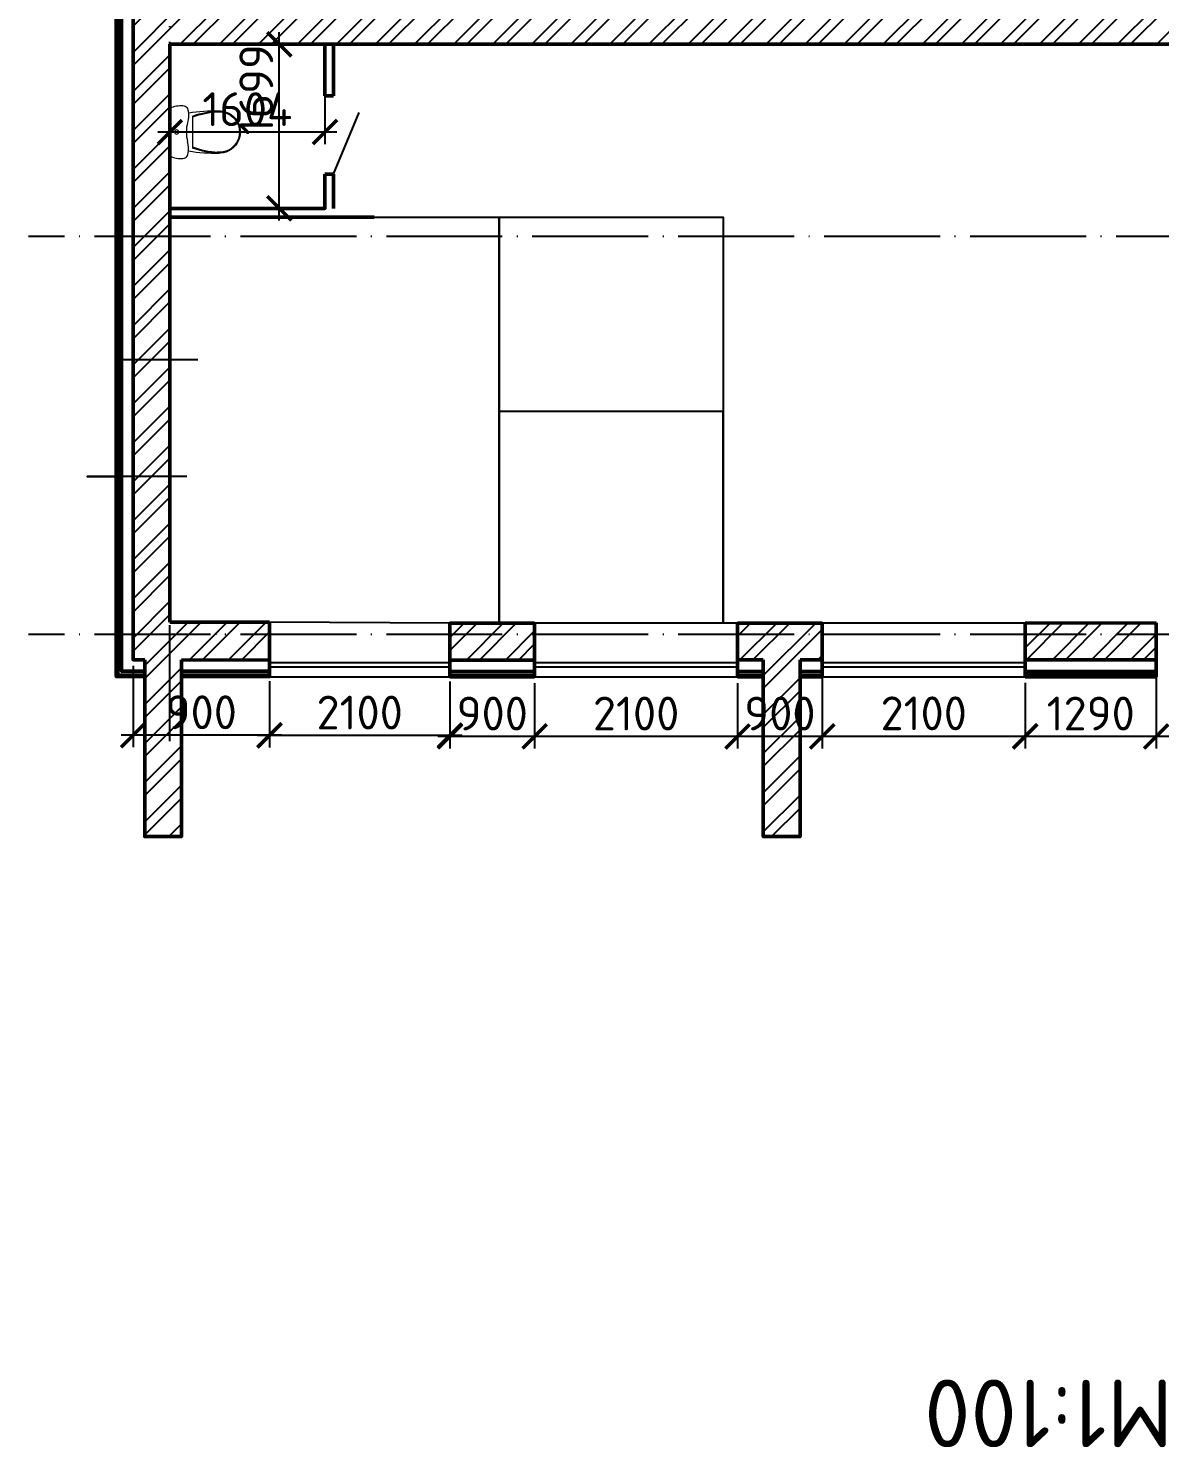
# Model space of a CAD drawing. Header units: millimetres. Extents: x -121275 to -95372, y 16759 to 40426.
# Drawn here: x -120067.9 to -119950.8, y 38651.5 to 38798.4 of the extents above; entities that cross this region are included whole.
import ezdxf

# ---------------------------------------------------------------- set-up
doc = ezdxf.new("R2010")
doc.units = ezdxf.units.MM
doc.header["$LTSCALE"] = 0.5
doc.linetypes.add('ACAD_ISO04W100', pattern=[30, 24, -3, 0, -3])
for name, color, linetype, lineweight in [('02', 5, 'Continuous', 18), ('построения', 6, 'Continuous', 25), ('Сантехника', 255, 'Continuous', 15), ('ТОЛСТЫЕ3', 7, 'Continuous', 50), ('ТОНКИЕе', 7, 'Continuous', 25)]:
    doc.layers.add(name, color=color, linetype=linetype, lineweight=lineweight)
for name, color, linetype in [('оси', 7, 'ACAD_ISO04W100'), ('размеры', 7, 'Continuous'), ('тонкие', 7, 'Continuous')]:
    doc.layers.add(name, color=color, linetype=linetype)
doc.styles.add('Наклонный', font='isocpeur.ttf', dxfattribs={"height": 3.5})
doc.dimstyles.new('СТРОИТЕЛЬНЫЙ', dxfattribs={"dimtxt": 3.5, "dimasz": 2.5, "dimexe": 1.25, "dimexo": 0.625, "dimtad": 1, "dimdec": 0, "dimlfac": 100, "dimdsep": 46, "dimtxsty": 'Наклонный', "dimblk1": 'ARCHTICK', "dimblk2": 'ARCHTICK', "dimsah": 1, "dimcen": 0, "dimdle": 1.25, "dimadec": 0, "dimazin": 0, "dimtfac": 0.75, "dimtdec": 0, "dimtmove": 0, "dimatfit": 3, "dimldrblk": 'ARCHTICK', "dimfxl": 1, "dimtolj": 1, "dimtzin": 0, "dimarcsym": 0})
pattern_1 = [(225, (-239994.2577, 77208.4674), (2.02055763, -2.02055763), []), (225, (-239995.6047, 77208.4674), (2.02055763, -2.02055763), [])]

# ---------------------------------------------------------------- blocks, each defined once
blk = doc.blocks.new('A$C010B7E6C')
at = {"layer": 'Сантехника'}
for p, q in [((739, 521), (739, 29)), ((494, 440), (494, 110))]:
    blk.add_line(p, q, dxfattribs=at)
blk.add_circle((658, 275), 21.7, dxfattribs=at)
for centre, radius, start, end in [((219, 275), 220, 85.799, 274.201), ((219, 275), 210, 85.799, 274.201), ((266, -1145), 1641, 80.5573, 91.6619), ((196, -339), 834, 69.1115, 88.4531), ((196, -339), 825, 69.1124, 87.3621), ((196, 889), 834, 271.5469, 290.8885), ((266, 1695), 1641, 268.3381, 279.4427), ((196, 889), 825, 272.6379, 290.8876)]:
    blk.add_arc(centre, radius, start, end, dxfattribs=at)
for points in [[(739, 521), (609, 550), (559, 536), (539, 495), (547, 373)], [(547, 373), (559, 275), (547, 177)], [(739, 29), (609, 0), (559, 14), (539, 55), (547, 177)]]:
    blk.add_spline(points, degree=3, dxfattribs=at)
blk = doc.blocks.new('_ArchTick')
at = {"color": 0, "linetype": 'ByBlock', "const_width": 0.15}
blk.add_lwpolyline([(-0.5, -0.5), (0.5, 0.5)], dxfattribs=at)
blk = doc.blocks.new('*D1493')
at = {"layer": 'Defpoints', "color": 0, "transparency": 16777216}
for p in [(-120053.24, 38796.77), (-120037.2, 38796.77), (-120053.24, 38787.68)]:
    blk.add_point(p, dxfattribs=at)
at = {"layer": 'размеры', "color": 0, "lineweight": -2, "transparency": 16777216}
for p, q in [((-120053.24, 38796.14), (-120053.24, 38786.43)), ((-120037.2, 38796.14), (-120037.2, 38786.43)), ((-120035.95, 38787.68), (-120054.49, 38787.68))]:
    blk.add_line(p, q, dxfattribs=at)
at = {"layer": 'размеры', "color": 0, "lineweight": -2, "transparency": 16777216, "xscale": 2.5, "yscale": 2.5, "zscale": 2.5, "rotation": 180}
blk.add_blockref('_ArchTick', (-120053.24, 38787.68), dxfattribs=at)
at = {"layer": 'размеры', "color": 0, "lineweight": -2, "transparency": 16777216, "xscale": 2.5, "yscale": 2.5, "zscale": 2.5}
blk.add_blockref('_ArchTick', (-120037.2, 38787.68), dxfattribs=at)
at = {"layer": 'размеры', "color": 0, "transparency": 16777216, "insert": (-120045.22, 38790.05), "char_height": 3.5, "attachment_point": 5, "style": 'Наклонный'}
blk.add_mtext('\\A1;1604', dxfattribs=at)
blk = doc.blocks.new('*D1285')
at = {"layer": 'Defpoints', "color": 0, "transparency": 16777216}
for p in [(-120041.92, 38796.77), (-120037.63, 38796.77), (-120037.63, 38779.78)]:
    blk.add_point(p, dxfattribs=at)
at = {"layer": 'размеры', "color": 0, "lineweight": -2, "transparency": 16777216}
for p, q in [((-120041.92, 38778.53), (-120041.92, 38798.02)), ((-120038.25, 38796.77), (-120043.17, 38796.77)), ((-120038.25, 38779.78), (-120043.17, 38779.78))]:
    blk.add_line(p, q, dxfattribs=at)
at = {"layer": 'размеры', "color": 0, "lineweight": -2, "transparency": 16777216, "xscale": 2.5, "yscale": 2.5, "zscale": 2.5}
for p, rotation in [((-120041.92, 38796.77), 90), ((-120041.92, 38779.78), 270)]:
    blk.add_blockref('_ArchTick', p, dxfattribs=dict(at, rotation=rotation))
at = {"layer": 'размеры', "color": 0, "transparency": 16777216, "insert": (-120044.3, 38792.06), "char_height": 3.5, "attachment_point": 5, "rotation": 90, "style": 'Наклонный'}
blk.add_mtext('\\A1;1699', dxfattribs=at)
blk = doc.blocks.new('*D1317')
at = {"layer": 'Defpoints', "color": 0, "transparency": 16777216}
for p in [(-119951.19, 38731.31), (-119939.09, 38731.31), (-119951.19, 38725.13)]:
    blk.add_point(p, dxfattribs=at)
at = {"layer": 'размеры', "color": 0, "lineweight": -2, "transparency": 16777216}
for p, q in [((-119951.19, 38730.69), (-119951.19, 38723.88)), ((-119939.09, 38730.69), (-119939.09, 38723.88)), ((-119937.84, 38725.13), (-119952.44, 38725.13))]:
    blk.add_line(p, q, dxfattribs=at)
at = {"layer": 'размеры', "color": 0, "lineweight": -2, "transparency": 16777216, "xscale": 2.5, "yscale": 2.5, "zscale": 2.5, "rotation": 180}
blk.add_blockref('_ArchTick', (-119951.19, 38725.13), dxfattribs=at)
at = {"layer": 'размеры', "color": 0, "lineweight": -2, "transparency": 16777216, "xscale": 2.5, "yscale": 2.5, "zscale": 2.5}
blk.add_blockref('_ArchTick', (-119939.09, 38725.13), dxfattribs=at)
at = {"layer": 'размеры', "color": 0, "transparency": 16777216, "insert": (-119945.14, 38727.5), "char_height": 3.5, "attachment_point": 5, "style": 'Наклонный'}
blk.add_mtext('\\A1;1200', dxfattribs=at)
blk = doc.blocks.new('*D1511')
at = {"layer": 'Defpoints', "color": 0, "transparency": 16777216}
for p in [(-119964.74, 38731.31), (-119951.19, 38731.31), (-119964.74, 38725.13)]:
    blk.add_point(p, dxfattribs=at)
at = {"layer": 'размеры', "color": 0, "lineweight": -2, "transparency": 16777216}
for p, q in [((-119964.74, 38730.68), (-119964.74, 38723.88)), ((-119951.19, 38730.69), (-119951.19, 38723.88)), ((-119949.94, 38725.13), (-119965.99, 38725.13))]:
    blk.add_line(p, q, dxfattribs=at)
at = {"layer": 'размеры', "color": 0, "lineweight": -2, "transparency": 16777216, "xscale": 2.5, "yscale": 2.5, "zscale": 2.5, "rotation": 180}
blk.add_blockref('_ArchTick', (-119964.74, 38725.13), dxfattribs=at)
at = {"layer": 'размеры', "color": 0, "lineweight": -2, "transparency": 16777216, "xscale": 2.5, "yscale": 2.5, "zscale": 2.5}
blk.add_blockref('_ArchTick', (-119951.19, 38725.13), dxfattribs=at)
at = {"layer": 'размеры', "color": 0, "transparency": 16777216, "insert": (-119957.96, 38727.5), "char_height": 3.5, "attachment_point": 5, "style": 'Наклонный'}
blk.add_mtext('\\A1;1290', dxfattribs=at)
blk = doc.blocks.new('*D1512')
at = {"layer": 'Defpoints', "color": 0, "transparency": 16777216}
for p in [(-119985.74, 38736.86), (-119964.74, 38731.31), (-119985.74, 38725.14)]:
    blk.add_point(p, dxfattribs=at)
at = {"layer": 'размеры', "color": 0, "lineweight": -2, "transparency": 16777216}
for p, q in [((-119985.74, 38736.24), (-119985.74, 38723.89)), ((-119964.74, 38730.68), (-119964.74, 38723.89)), ((-119963.49, 38725.14), (-119986.99, 38725.14))]:
    blk.add_line(p, q, dxfattribs=at)
at = {"layer": 'размеры', "color": 0, "lineweight": -2, "transparency": 16777216, "xscale": 2.5, "yscale": 2.5, "zscale": 2.5, "rotation": 180}
blk.add_blockref('_ArchTick', (-119985.74, 38725.14), dxfattribs=at)
at = {"layer": 'размеры', "color": 0, "lineweight": -2, "transparency": 16777216, "xscale": 2.5, "yscale": 2.5, "zscale": 2.5}
blk.add_blockref('_ArchTick', (-119964.74, 38725.14), dxfattribs=at)
at = {"layer": 'размеры', "color": 0, "transparency": 16777216, "insert": (-119975.24, 38727.52), "char_height": 3.5, "attachment_point": 5, "style": 'Наклонный'}
blk.add_mtext('\\A1;2100', dxfattribs=at)
blk = doc.blocks.new('*D1513')
at = {"layer": 'Defpoints', "color": 0, "transparency": 16777216}
for p in [(-119985.74, 38736.86), (-119994.5, 38731.29), (-119994.5, 38725.13)]:
    blk.add_point(p, dxfattribs=at)
at = {"layer": 'размеры', "color": 0, "lineweight": -2, "transparency": 16777216}
for p, q in [((-119985.74, 38736.24), (-119985.74, 38723.88)), ((-119994.5, 38730.66), (-119994.5, 38723.88)), ((-119984.49, 38725.13), (-119995.75, 38725.13))]:
    blk.add_line(p, q, dxfattribs=at)
at = {"layer": 'размеры', "color": 0, "lineweight": -2, "transparency": 16777216, "xscale": 2.5, "yscale": 2.5, "zscale": 2.5, "rotation": 180}
blk.add_blockref('_ArchTick', (-119994.5, 38725.13), dxfattribs=at)
at = {"layer": 'размеры', "color": 0, "lineweight": -2, "transparency": 16777216, "xscale": 2.5, "yscale": 2.5, "zscale": 2.5}
blk.add_blockref('_ArchTick', (-119985.74, 38725.13), dxfattribs=at)
at = {"layer": 'размеры', "color": 0, "transparency": 16777216, "insert": (-119990.12, 38727.5), "char_height": 3.5, "attachment_point": 5, "style": 'Наклонный'}
blk.add_mtext('\\A1;900', dxfattribs=at)
blk = doc.blocks.new('*D1514')
at = {"layer": 'Defpoints', "color": 0, "transparency": 16777216}
for p in [(-120015.5, 38731.29), (-119994.5, 38731.29), (-120015.5, 38725.13)]:
    blk.add_point(p, dxfattribs=at)
at = {"layer": 'размеры', "color": 0, "lineweight": -2, "transparency": 16777216}
for p, q in [((-120015.5, 38730.66), (-120015.5, 38723.88)), ((-119994.5, 38730.66), (-119994.5, 38723.88)), ((-119993.25, 38725.13), (-120016.75, 38725.13))]:
    blk.add_line(p, q, dxfattribs=at)
at = {"layer": 'размеры', "color": 0, "lineweight": -2, "transparency": 16777216, "xscale": 2.5, "yscale": 2.5, "zscale": 2.5, "rotation": 180}
blk.add_blockref('_ArchTick', (-120015.5, 38725.13), dxfattribs=at)
at = {"layer": 'размеры', "color": 0, "lineweight": -2, "transparency": 16777216, "xscale": 2.5, "yscale": 2.5, "zscale": 2.5}
blk.add_blockref('_ArchTick', (-119994.5, 38725.13), dxfattribs=at)
at = {"layer": 'размеры', "color": 0, "transparency": 16777216, "insert": (-120005, 38727.5), "char_height": 3.5, "attachment_point": 5, "style": 'Наклонный'}
blk.add_mtext('\\A1;2100', dxfattribs=at)
blk = doc.blocks.new('*D1515')
at = {"layer": 'Defpoints', "color": 0, "transparency": 16777216}
for p in [(-120024.26, 38731.44), (-120015.5, 38731.29), (-120024.26, 38725.13)]:
    blk.add_point(p, dxfattribs=at)
at = {"layer": 'размеры', "color": 0, "lineweight": -2, "transparency": 16777216}
for p, q in [((-120024.26, 38730.81), (-120024.26, 38723.88)), ((-120015.5, 38730.66), (-120015.5, 38723.88)), ((-120014.25, 38725.13), (-120025.51, 38725.13))]:
    blk.add_line(p, q, dxfattribs=at)
at = {"layer": 'размеры', "color": 0, "lineweight": -2, "transparency": 16777216, "xscale": 2.5, "yscale": 2.5, "zscale": 2.5, "rotation": 180}
blk.add_blockref('_ArchTick', (-120024.26, 38725.13), dxfattribs=at)
at = {"layer": 'размеры', "color": 0, "lineweight": -2, "transparency": 16777216, "xscale": 2.5, "yscale": 2.5, "zscale": 2.5}
blk.add_blockref('_ArchTick', (-120015.5, 38725.13), dxfattribs=at)
at = {"layer": 'размеры', "color": 0, "transparency": 16777216, "insert": (-120019.88, 38727.5), "char_height": 3.5, "attachment_point": 5, "style": 'Наклонный'}
blk.add_mtext('\\A1;900', dxfattribs=at)
blk = doc.blocks.new('*D1516')
at = {"layer": 'Defpoints', "color": 0, "transparency": 16777216}
for p in [(-120042.94, 38731.47), (-120024.26, 38731.44), (-120042.94, 38725.23)]:
    blk.add_point(p, dxfattribs=at)
at = {"layer": 'размеры', "color": 0, "lineweight": -2, "transparency": 16777216}
for p, q in [((-120042.94, 38730.84), (-120042.94, 38723.98)), ((-120024.26, 38730.81), (-120024.26, 38723.98)), ((-120023.01, 38725.23), (-120044.19, 38725.23))]:
    blk.add_line(p, q, dxfattribs=at)
at = {"layer": 'размеры', "color": 0, "lineweight": -2, "transparency": 16777216, "xscale": 2.5, "yscale": 2.5, "zscale": 2.5, "rotation": 180}
blk.add_blockref('_ArchTick', (-120042.94, 38725.23), dxfattribs=at)
at = {"layer": 'размеры', "color": 0, "lineweight": -2, "transparency": 16777216, "xscale": 2.5, "yscale": 2.5, "zscale": 2.5}
blk.add_blockref('_ArchTick', (-120024.26, 38725.23), dxfattribs=at)
at = {"layer": 'размеры', "color": 0, "transparency": 16777216, "insert": (-120033.6, 38727.6), "char_height": 3.5, "attachment_point": 5, "style": 'Наклонный'}
blk.add_mtext('\\A1;2100 ', dxfattribs=at)
blk = doc.blocks.new('*D1517')
at = {"layer": 'Defpoints', "color": 0, "transparency": 16777216}
for p in [(-120057.04, 38733.07), (-120042.94, 38731.47), (-120057.04, 38725.26)]:
    blk.add_point(p, dxfattribs=at)
at = {"layer": 'размеры', "color": 0, "lineweight": -2, "transparency": 16777216}
for p, q in [((-120057.04, 38732.44), (-120057.04, 38724.01)), ((-120042.94, 38730.84), (-120042.94, 38724.01)), ((-120041.69, 38725.26), (-120058.29, 38725.26))]:
    blk.add_line(p, q, dxfattribs=at)
at = {"layer": 'размеры', "color": 0, "lineweight": -2, "transparency": 16777216, "xscale": 2.5, "yscale": 2.5, "zscale": 2.5, "rotation": 180}
blk.add_blockref('_ArchTick', (-120057.04, 38725.26), dxfattribs=at)
at = {"layer": 'размеры', "color": 0, "lineweight": -2, "transparency": 16777216, "xscale": 2.5, "yscale": 2.5, "zscale": 2.5}
blk.add_blockref('_ArchTick', (-120042.94, 38725.26), dxfattribs=at)
at = {"layer": 'размеры', "color": 0, "transparency": 16777216, "insert": (-120049.99, 38727.63), "char_height": 3.5, "attachment_point": 5, "style": 'Наклонный'}
blk.add_mtext('\\A1;900', dxfattribs=at)

msp = doc.modelspace()

# ---------------------------------------------------------------- hatches: boundary and pattern name
at = {"layer": 'тонкие', "transparency": 33554687}
h = msp.add_hatch(dxfattribs=at)
h.set_pattern_fill('ANSI32', color=6, scale=0.3, angle=180)
h.set_pattern_definition(pattern_1)
h.paths.add_polyline_path([(-120053.241, 38735.668), (-120046.165, 38735.668), (-120046.165, 38736.966), (-120053.041, 38736.966), (-120053.241, 38736.966)], flags=16)
h.paths.add_polyline_path([(-120053.241, 38714.768), (-120052.041, 38714.768), (-120052.041, 38733.068), (-120046.165, 38733.068), (-120046.165, 38735.668), (-120053.241, 38735.668)], flags=16)
h.paths.add_polyline_path([(-120057.041, 38733.068), (-120055.841, 38733.068), (-120055.841, 38714.768), (-120053.241, 38714.768), (-120053.241, 38733.068), (-120057.741, 38733.068)])
h.paths.add_polyline_path([(-120057.041, 38735.95), (-120057.041, 38735.668), (-120057.041, 38733.068), (-120055.841, 38733.068), (-120055.841, 38714.768), (-120053.241, 38714.768), (-120052.041, 38714.768), (-120052.041, 38733.068), (-120046.165, 38733.068), (-120046.165, 38735.668), (-120046.165, 38736.966), (-120053.041, 38736.966), (-120053.241, 38736.966), (-120053.242, 38796.768), (-120036.304, 38796.768), (-120036.304, 38798.668), (-120057.041, 38798.668)])
h.paths.add_polyline_path([(-120053.241, 38798.668), (-120036.304, 38798.668), (-120036.304, 38800.568), (-120037.204, 38800.568), (-120053.241, 38800.568)])
h.paths.add_polyline_path([(-120057.041, 38798.668), (-120053.241, 38798.668), (-120053.241, 38800.568), (-120053.242, 38800.568), (-120053.243, 38869.468), (-120053.241, 38870.668), (-120057.041, 38870.668)])
h.paths.add_polyline_path([(-120057.041, 38870.668), (-120048.485, 38870.668), (-120048.485, 38873.268), (-120053.241, 38873.268), (-120057.041, 38873.268)])
h.paths.add_polyline_path([(-119928.441, 38735.668), (-119928.441, 38735.407), (-119928.441, 38736.968)])
h = msp.add_hatch(dxfattribs=at)
h.set_pattern_fill('ANSI32', color=6, scale=0.3, angle=180)
h.set_pattern_definition(pattern_1)
h.paths.add_polyline_path([(-119899.441, 38776.868), (-119879.041, 38776.868), (-119879.041, 38779.368), (-119899.441, 38779.368)])
h.paths.add_polyline_path([(-119879.041, 38776.868), (-119876.44, 38776.868), (-119876.44, 38779.368), (-119879.041, 38779.368)])
h.paths.add_polyline_path([(-119910.492, 38776.868), (-119901.341, 38776.868), (-119901.341, 38779.368), (-119910.492, 38779.368)])
h.paths.add_polyline_path([(-119910.492, 38775.568), (-119903.241, 38775.568), (-119903.241, 38735.668), (-119901.341, 38735.668), (-119901.341, 38776.868), (-119910.492, 38776.868)])
h.paths.add_polyline_path([(-119901.341, 38776.868), (-119899.441, 38776.868), (-119899.441, 38779.368), (-119901.341, 38779.368)])
h.paths.add_polyline_path([(-119928.941, 38776.868), (-119922.592, 38776.868), (-119922.592, 38779.368), (-119928.441, 38779.368), (-119928.441, 38781.994), (-119928.941, 38781.994)])
h.paths.add_polyline_path([(-119932.241, 38776.868), (-119928.941, 38776.868), (-119928.941, 38781.994), (-119932.241, 38781.994)])
h.paths.add_polyline_path([(-119928.941, 38735.668), (-119928.441, 38735.668), (-119928.441, 38736.968), (-119928.441, 38775.568), (-119922.592, 38775.568), (-119922.592, 38776.868), (-119928.941, 38776.868)])
h.paths.add_polyline_path([(-119932.241, 38736.968), (-119939.09, 38736.878), (-119939.09, 38735.668), (-119928.941, 38735.668), (-119928.941, 38776.868), (-119932.241, 38776.868)])
h.paths.add_polyline_path([(-119839.041, 38798.668), (-119786.141, 38798.668), (-119786.141, 38800.568), (-119839.041, 38800.568)])
h.paths.add_polyline_path([(-119839.041, 38796.768), (-119837.141, 38796.768), (-119786.141, 38796.768), (-119786.141, 38798.668), (-119839.041, 38798.668)])
h.paths.add_polyline_path([(-119911.941, 38798.668), (-119901.341, 38798.668), (-119901.341, 38800.568), (-119905.215, 38800.568), (-119911.941, 38800.568)])
h.paths.add_polyline_path([(-119911.941, 38796.768), (-119901.341, 38796.768), (-119901.341, 38798.668), (-119911.941, 38798.668)])
h.paths.add_polyline_path([(-119901.341, 38796.768), (-119899.441, 38796.768), (-119899.441, 38798.668), (-119901.341, 38798.668)])
h.paths.add_polyline_path([(-119901.341, 38798.668), (-119899.441, 38798.668), (-119899.441, 38800.568), (-119901.341, 38800.568)])
h.paths.add_polyline_path([(-119928.941, 38798.668), (-119922.041, 38798.668), (-119922.041, 38800.568), (-119927.041, 38800.568), (-119927.041, 38804.497), (-119928.941, 38804.497)])
h.paths.add_polyline_path([(-119928.941, 38792.094), (-119928.441, 38792.094), (-119928.441, 38796.768), (-119922.041, 38796.768), (-119922.041, 38798.668), (-119928.941, 38798.668)])
h.paths.add_polyline_path([(-119930.841, 38800.568), (-120036.304, 38800.568), (-120036.304, 38798.668), (-119928.941, 38798.668), (-119928.941, 38804.497), (-119930.841, 38804.497)])
h.paths.add_polyline_path([(-120036.304, 38796.768), (-119932.241, 38796.768), (-119932.241, 38792.094), (-119928.941, 38792.094), (-119928.941, 38798.668), (-120036.304, 38798.668)])
h.paths.add_polyline_path([(-119856.941, 38735.668), (-119855.041, 38735.668), (-119855.041, 38776.868), (-119856.941, 38776.868)])
h.paths.add_polyline_path([(-119858.841, 38735.668), (-119856.941, 38735.668), (-119856.941, 38776.868), (-119858.841, 38776.868)])
h.paths.add_polyline_path([(-119856.941, 38718.802), (-119855.041, 38718.802), (-119855.041, 38735.668), (-119856.941, 38735.668)])
h.paths.add_polyline_path([(-119858.841, 38718.802), (-119856.941, 38718.802), (-119856.941, 38735.668), (-119858.841, 38735.668)])
h.paths.add_polyline_path([(-119899.441, 38735.668), (-119899.441, 38776.868), (-119901.341, 38776.868), (-119901.341, 38735.668)])
h = msp.add_hatch(dxfattribs=at)
h.set_pattern_fill('ANSI32', color=6, scale=0.3, angle=180)
h.set_pattern_definition(pattern_1)
h.paths.add_polyline_path([(-120052.041, 38731.468), (-120053.241, 38731.468)], flags=16)
h.paths.add_polyline_path([(-120042.942, 38733.026), (-120042.942, 38735.668), (-120053.241, 38735.668), (-120053.241, 38733.068), (-120055.841, 38733.068), (-120055.841, 38714.768), (-120052.041, 38714.768), (-120051.941, 38733.068)])
h.paths.add_polyline_path([(-120042.942, 38735.668), (-120042.942, 38736.966), (-120053.041, 38736.966), (-120053.241, 38736.966), (-120053.241, 38735.668)])
h = msp.add_hatch(dxfattribs=at)
h.set_pattern_fill('ANSI32', color=6, scale=0.3, angle=180)
h.set_pattern_definition([(225, (-239975.6048, 77566.193), (2.02055763, -2.02055763), []), (225, (-239976.9518, 77566.193), (2.02055763, -2.02055763), [])])
h.paths.add_polyline_path([(-119964.737, 38733.059), (-119951.19, 38733.059), (-119951.19, 38735.668), (-119964.737, 38735.668)])
h.paths.add_polyline_path([(-119964.737, 38735.668), (-119951.19, 38735.668), (-119951.19, 38736.872), (-119964.737, 38736.869)])
h.paths.add_polyline_path([(-119994.499, 38733.048), (-119991.841, 38733.068), (-119991.841, 38714.768), (-119988.041, 38714.768), (-119988.041, 38733.048), (-119985.737, 38733.048), (-119985.737, 38735.668), (-119994.499, 38735.668)])
h.paths.add_polyline_path([(-119994.499, 38735.668), (-119985.737, 38735.668), (-119985.737, 38736.861), (-119994.499, 38736.858)])
h.paths.add_polyline_path([(-120024.261, 38733.037), (-120015.499, 38733.037), (-120015.499, 38735.668), (-120024.261, 38735.668)])
h.paths.add_polyline_path([(-120024.261, 38735.668), (-120015.499, 38735.668), (-120015.499, 38736.85), (-120024.261, 38736.847)])

# ---------------------------------------------------------------- linework, layer by layer
at = {"layer": 'оси', "color": 0}
for points in [[(-120053.241, 38724.63), (-120053.241, 38870.668)], [(-119777.244, 38776.868), (-120067.881, 38776.868)], [(-119777.244, 38735.668), (-120067.881, 38735.668)]]:
    msp.add_lwpolyline(points, dxfattribs=at)
at = {"layer": 'построения', "lineweight": 50}
for points in [[(-120048.485, 38873.268), (-120053.241, 38873.268), (-120057.041, 38873.268), (-120057.041, 38735.95), (-120057.041, 38735.668), (-120057.041, 38733.068), (-120055.841, 38733.068)], [(-120053.242, 38796.768), (-120053.241, 38736.966)], [(-120053.241, 38796.768), (-120036.304, 38796.768)], [(-120036.304, 38796.768), (-119932.241, 38796.768)], [(-120053.241, 38736.966), (-120053.041, 38736.966), (-120042.942, 38736.966)], [(-120052.041, 38733.056), (-120042.942, 38733.026)], [(-120015.499, 38733.037), (-120024.261, 38733.037)], [(-119991.841, 38733.048), (-119994.499, 38733.048)], [(-119985.737, 38733.048), (-119988.041, 38733.048)], [(-119951.19, 38733.059), (-119964.737, 38733.059)]]:
    msp.add_lwpolyline(points, dxfattribs=at)
at = {"layer": 'ТОЛСТЫЕ3', "color": 6}
for points in [[(-120015.499, 38731.287), (-120015.499, 38736.85)], [(-119985.737, 38736.861), (-119994.499, 38736.858)], [(-119985.737, 38731.298), (-119985.737, 38736.861)], [(-119951.19, 38736.878), (-119964.737, 38736.869)], [(-119951.19, 38731.311), (-119951.19, 38736.874)], [(-119988.041, 38731.848), (-119985.737, 38731.848)], [(-119988.041, 38731.448), (-119985.737, 38731.448)], [(-119988.041, 38731.298), (-119985.737, 38731.298)]]:
    msp.add_lwpolyline(points, dxfattribs=at)
at = {"layer": 'ТОНКИЕе', "color": 6, "lineweight": 50}
for points in [[(-120055.841, 38731.318), (-120058.641, 38731.318), (-120058.791, 38731.318), (-120058.791, 38874.868), (-120058.791, 38875.018), (-120048.485, 38875.018)], [(-120055.841, 38731.468), (-120058.241, 38731.468), (-120058.641, 38731.468), (-120058.641, 38874.468), (-120058.641, 38874.868), (-120048.485, 38874.868)], [(-120055.841, 38731.868), (-120057.041, 38731.868), (-120058.241, 38731.868), (-120058.241, 38873.268), (-120058.241, 38874.468), (-120048.485, 38874.468)], [(-120037.204, 38791.416), (-120037.204, 38796.768)], [(-120036.304, 38796.768), (-120036.304, 38791.416)], [(-120037.204, 38791.416), (-120036.304, 38791.416)], [(-120053.242, 38778.877), (-120053.242, 38779.777), (-120037.204, 38779.777), (-120037.204, 38779.777), (-120037.204, 38783.316)], [(-120036.304, 38783.316), (-120037.204, 38783.316)], [(-120036.304, 38783.316), (-120036.304, 38779.777)], [(-120036.304, 38778.877), (-120053.242, 38778.877)], [(-120036.304, 38778.877), (-120032.094, 38778.877)], [(-120042.942, 38731.287), (-120042.942, 38732.98), (-120042.942, 38736.966)], [(-120024.261, 38736.858), (-120024.261, 38733.037), (-120024.261, 38731.287)], [(-120015.499, 38736.85), (-120024.261, 38736.847)], [(-119994.499, 38736.869), (-119994.499, 38733.048), (-119994.499, 38731.298)], [(-119994.499, 38736.858), (-119994.499, 38733.037), (-119994.499, 38731.287)], [(-119964.737, 38736.88), (-119964.737, 38733.059), (-119964.737, 38731.309)], [(-119964.737, 38736.869), (-119964.737, 38733.048), (-119964.737, 38731.298)], [(-120052.041, 38733.056), (-120052.041, 38714.768), (-120055.841, 38714.768), (-120055.841, 38733.068)], [(-120042.942, 38731.868), (-120052.041, 38731.868)], [(-120024.261, 38731.837), (-120015.499, 38731.837)], [(-119994.499, 38731.848), (-119991.841, 38731.848)], [(-119988.041, 38733.048), (-119988.041, 38714.768), (-119991.841, 38714.768), (-119991.841, 38733.068)], [(-119964.737, 38731.859), (-119951.19, 38731.859)], [(-120042.942, 38731.468), (-120052.041, 38731.468)], [(-120042.942, 38731.287), (-120052.041, 38731.318)], [(-120024.261, 38731.437), (-120015.499, 38731.437)], [(-120024.261, 38731.287), (-120015.499, 38731.287)], [(-119994.499, 38731.448), (-119991.841, 38731.448)], [(-119994.499, 38731.298), (-119991.841, 38731.298)], [(-119964.737, 38731.459), (-119951.19, 38731.459)], [(-119964.737, 38731.309), (-119951.19, 38731.311)]]:
    msp.add_lwpolyline(points, dxfattribs=at)
at = {"layer": 'ТОНКИЕе', "color": 6}
for points in [[(-120036.304, 38783.316), (-120033.64, 38789.719)], [(-120053.242, 38778.877), (-120019.157, 38778.877), (-120019.157, 38736.85), (-120019.157, 38778.877), (-119995.99, 38778.877), (-119995.99, 38736.859), (-119995.99, 38758.749), (-120019.157, 38758.749)], [(-120051.489, 38752.048), (-120061.793, 38752.048), (-120058.791, 38752.048), (-120058.791, 38764.148), (-120050.337, 38764.148)], [(-120051.941, 38733.068), (-120042.942, 38733.026), (-120042.942, 38736.966)], [(-120024.261, 38736.858), (-120042.942, 38736.966), (-120042.942, 38736.966)], [(-119994.499, 38736.858), (-120015.499, 38736.85), (-120015.499, 38731.287), (-119994.499, 38731.287), (-119994.499, 38732.287), (-120015.499, 38732.287), (-120015.499, 38732.787), (-119994.499, 38732.787)], [(-119964.737, 38736.869), (-119985.737, 38736.861), (-119985.737, 38731.298)], [(-119951.19, 38736.878), (-119951.19, 38730.297)], [(-120048.485, 38735.787), (-120048.485, 38735.668)], [(-120045.261, 38731.287), (-120045.261, 38731.287), (-120024.261, 38731.287), (-120024.261, 38732.287), (-120042.942, 38732.287)], [(-120042.942, 38732.787), (-120024.261, 38732.787)], [(-119985.737, 38732.798), (-119964.737, 38732.798)], [(-119985.737, 38731.298), (-119964.737, 38731.298), (-119964.737, 38732.298), (-119985.737, 38732.298)]]:
    msp.add_lwpolyline(points, dxfattribs=at)

# ---------------------------------------------------------------- block references
at = {"layer": '02', "color": 0, "ltscale": 100, "xscale": -0.01, "yscale": 0.01, "zscale": 0.01}
msp.add_blockref('A$C010B7E6C', (-120045.955, 38784.93), dxfattribs=at)

# ---------------------------------------------------------------- texts
at = {"layer": 'ТОНКИЕе', "color": 6, "insert": (-119855.897, 38651.573), "char_height": 7, "attachment_point": 1, "rotation": 180, "style": 'Наклонный'}
msp.add_mtext_dynamic_manual_height_columns('План первого этажа М1:100', width=175.86072, gutter_width=35, heights=[0], dxfattribs=at)

# ---------------------------------------------------------------- dimensions: what is measured, and where the dimension line sits
at = {"layer": 'размеры', "color": 6}
dim = msp.add_linear_dim(base=(-120041.922, 38796.768), p1=(-120037.627, 38779.777), p2=(-120037.627, 38796.768), angle=270, dimstyle='СТРОИТЕЛЬНЫЙ', dxfattribs=at)
dim.commit()
dim.dimension.update_dxf_attribs({"geometry": '*D1285', "text_midpoint": (-120041.922, 38792.064), "dimtype": 160})
dim = msp.add_linear_dim(base=(-120053.241, 38787.68), p1=(-120037.204, 38796.768), p2=(-120053.241, 38796.768), angle=180, dimstyle='СТРОИТЕЛЬНЫЙ', dxfattribs=at)
dim.commit()
dim.dimension.update_dxf_attribs({"geometry": '*D1493', "text_midpoint": (-120045.223, 38790.055)})
for base, p1, p2, text, picture, middle in [((-119994.499, 38725.129), (-119985.737, 38736.861), (-119994.499, 38731.287), '900', '*D1513', (-119990.118, 38727.504)), ((-120057.041, 38725.259), (-120042.942, 38731.468), (-120057.041, 38733.068), '900', '*D1517', (-120049.992, 38727.634)), ((-120042.942, 38725.228), (-120024.261, 38731.437), (-120042.942, 38731.468), '2100 ', '*D1516', (-120033.601, 38727.603)), ((-120024.261, 38725.129), (-120015.499, 38731.287), (-120024.261, 38731.437), '900', '*D1515', (-120019.88, 38727.504)), ((-119964.737, 38725.129), (-119951.19, 38731.311), (-119964.737, 38731.309), '1290', '*D1511', (-119957.964, 38727.504)), ((-119951.19, 38725.129), (-119939.09, 38731.314), (-119951.19, 38731.311), '1200', '*D1317', (-119945.14, 38727.504))]:
    dim = msp.add_linear_dim(base=base, p1=p1, p2=p2, angle=180, text=text, dimstyle='СТРОИТЕЛЬНЫЙ', override={"dimtmove": 1}, dxfattribs=at)
    dim.commit()
    dim.dimension.update_dxf_attribs({"geometry": picture, "text_midpoint": middle})
for base, p1, p2, picture, middle in [((-119985.737, 38725.141), (-119964.737, 38731.309), (-119985.737, 38736.861), '*D1512', (-119975.237, 38727.516)), ((-120015.499, 38725.129), (-119994.499, 38731.287), (-120015.499, 38731.287), '*D1514', (-120004.999, 38727.504))]:
    dim = msp.add_linear_dim(base=base, p1=p1, p2=p2, angle=180, dimstyle='СТРОИТЕЛЬНЫЙ', override={"dimtmove": 1}, dxfattribs=at)
    dim.commit()
    dim.dimension.update_dxf_attribs({"geometry": picture, "text_midpoint": middle})

doc.saveas('drawing.dxf')
